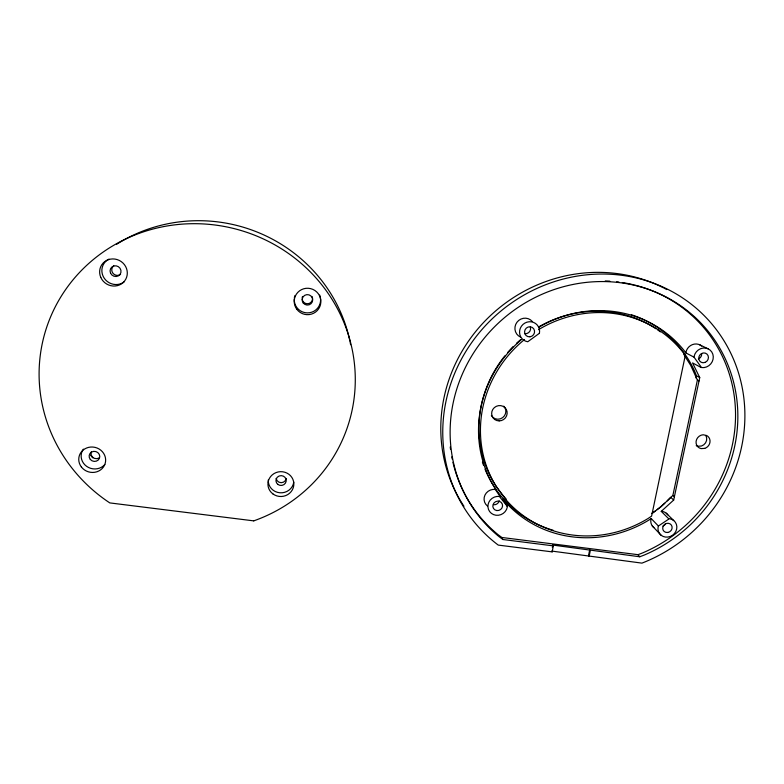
<?xml version="1.0" encoding="UTF-8"?>
<svg xmlns="http://www.w3.org/2000/svg" width="784" height="784" viewBox="0 0 784 784"><rect width="100%" height="100%" fill="white"/><g stroke="black" fill="none" stroke-linecap="round" stroke-linejoin="round"><path stroke-width="1.18" d="M503.044 499.908L503.073 499.202L504.769 501.309A117.179 110.799 -41 0 0 648.838 520.096L651.19 518.547L658.393 526.015L658.158 526.701A9.731 8.977 -37.5 0 0 665.459 537.069A9.731 8.977 -37.5 0 0 676.661 529.082A9.731 8.977 -37.5 0 0 669.369 518.704L658.393 526.015M507.336 506.395L507.297 507.111A9.878 9.359 -28.3 0 1 495.958 515.245A9.878 9.359 -28.3 0 1 488.079 504.592A9.878 9.359 -28.3 0 1 499.418 496.458L507.336 506.395L503.073 499.202M694.036 357.171L694.095 356.416A10.104 9.408 -50 0 1 705.639 348.096A10.104 9.408 -50 0 1 713.068 359.229A10.104 9.408 -50 0 1 701.523 367.549L694.036 357.171L685.902 352.947L685.961 352.222A9.898 9.232 -50.2 0 1 692.35 344.646A9.898 9.232 -50.2 0 1 701.66 346.058M552.357 547.467L552.818 545.076L639.764 556.777L644.144 555.101A147.284 139.219 -41 0 0 718.742 346.42A147.284 139.219 -41 0 0 502.779 319.117A147.284 139.219 -41 0 0 499.241 536.785L502.897 539.51L553.328 545.87L552.171 551.867L498.252 545.096A154.654 146.187 -41 0 1 496.664 314.688A154.654 146.187 -41 0 1 725.572 343.412A154.654 146.187 -41 0 1 641.939 563.128L551.662 551.064L552.171 551.867M588.519 555.689L589.705 549.731M589.098 556.493L590.293 550.535M538.559 329.643A115.228 108.947 -41 0 1 682.766 352.006L685.285 355.446L651.592 516.156L647.947 518.567A115.228 108.947 -41 0 1 506.248 500.065L496.135 486.374A115.228 108.947 -41 0 1 522.624 341.089L524.525 339.59M696.006 378.015L696.486 375.771L694.673 371.283A116.228 109.966 -41 0 0 631.296 314.707M652.043 513.481L660.892 506.876L672.878 495.419L697.388 380.064L690.714 365.413L684.981 356.357M668.654 518.704L661.245 511.374L673.681 500.055L699.74 377.604L692.576 362.933L700.837 367.343M651.19 518.547L650.955 519.214A9.535 8.81 -37.6 0 0 653.856 527.603M667.243 500.868L670.702 497.291L673.681 500.055M455.896 472.928A146.5 138.533 -41 0 0 498.183 534.766L501.819 537.471L638 554.68L642.361 553.024A146.5 138.533 -41 0 0 735.48 410.934A146.5 138.533 -41 0 0 634.54 285.043M661.245 511.374L661.941 511.374A9.535 8.81 -37.6 0 1 667.801 514.863M500.133 496.654L495.312 489.451A9.673 9.183 -28.3 0 0 484.963 495.086A9.673 9.183 -28.3 0 0 487.472 506.033M699.622 344.764L708.05 348.802M683.697 354.613L685.285 355.446M696.486 375.771L699.74 377.604M697.388 380.064L699.014 380.995M672.878 495.419L674.377 496.791M666.233 513.187L673.74 520.547M652.278 525.927L661.098 535.247M638 554.68L639.764 556.777M685.902 352.947L684.285 350.742A117.179 110.799 -41 0 0 538.608 327.359M496.007 489.637L494.488 487.383A117.179 110.799 -41 0 1 521.389 339.609M552.818 545.076L553.328 545.87M501.819 537.471L502.897 539.51M104.84 464.5A13.348 12.544 14.1 0 1 86.622 466.333A13.348 12.544 14.1 0 1 83.339 449.124M120.569 274.38A5.498 5.253 32.4 0 1 112.945 273.244A5.498 5.253 32.4 0 1 113.788 265.805M124.088 281.956A13.857 13.24 32.3 0 1 104.145 278.095A13.857 13.24 32.3 0 1 108.976 259.102M293.765 482.209A12.828 12.289 -3.1 0 1 279.839 492.773A12.828 12.289 -3.1 0 1 268.255 479.984M99.519 457.729A5.292 4.978 14.2 0 1 91.297 451.819M312.208 296.656A5.233 5.184 19 0 1 308.641 303.584A5.233 5.184 19 0 1 302.154 299.135M302.173 297.773A5.233 5.184 19 0 1 302.536 296.47M286.258 478.426A5.086 4.88 -3 0 1 276.164 478.387M319.686 295.068A13.201 13.063 18.3 0 1 309.543 312.738A13.201 13.063 18.3 0 1 294.255 299.027M294.363 297.891A13.201 13.063 18.3 0 1 294.892 295.666M92.865 457.905A144.285 139.327 15.9 0 1 90.63 455.308M116.61 244.314A152.027 146.804 16 0 1 349.938 341.295M350.174 342.432A152.027 146.804 16 0 1 350.605 344.686M665.636 523.614A4.782 4.42 -37.6 0 1 662.941 526.084M455.563 471.88A146.5 138.533 -41 0 1 452.936 462.295M452.221 459.061A146.5 138.533 -41 0 1 451.78 456.886M450.526 449.203A146.5 138.533 -41 0 1 450.251 446.988M605.238 280.937A146.5 138.533 -41 0 1 609.825 281.162M616.655 281.789A146.5 138.533 -41 0 1 618.929 282.064M622.31 282.554A146.5 138.533 -41 0 1 633.443 284.768M506.18 499.055A114.288 108.133 -41 0 1 496.272 367.99M496.87 367.02A114.288 108.133 -41 0 1 504.818 355.897M507.748 352.388A114.288 108.133 -41 0 1 513.197 346.518M516.48 343.333A114.288 108.133 -41 0 1 520.762 339.521M538.539 327.006A114.288 108.133 -41 0 1 655.983 328.77M657.766 329.976A114.288 108.133 -41 0 1 660.393 331.857M520.527 337.071A10.006 9.663 -48.4 0 1 516.979 322.234A10.006 9.663 -48.4 0 1 532.307 321.499M664.793 503.161A116.228 109.966 -41 0 1 657.09 509.61M655.306 510.952A116.228 109.966 -41 0 1 651.671 513.54M553.141 530.258A116.228 109.966 -41 0 1 485.041 469.263M483.483 465.206A116.228 109.966 -41 0 1 482.415 462.119M503.798 406.2A7.82 7.517 -35.5 0 1 502.681 417.627A7.82 7.517 -35.5 0 1 491.372 415.481M705.884 435.63A7.203 6.674 -44.1 0 1 701.474 446.018L697.887 446.233A7.203 6.674 -44.1 0 1 696.221 445.635M701.67 353.888A4.969 4.635 -50.2 0 1 698.358 358.935M463.952 506.258A152.576 144.383 -41.1 0 1 482.023 324.164A152.576 144.383 -41.1 0 1 663.734 287.973M664.754 288.502A152.576 144.383 -41.1 0 1 666.772 289.57M499.163 500.711A4.861 4.606 -28.3 0 1 493.587 504.71M530.337 326.957A5.027 4.851 -48.4 0 1 524.79 333.67M539.431 333.278L527.759 341.746A10.221 9.859 -48.1 0 1 519.714 330.309A10.221 9.859 -48.1 0 1 531.405 321.832A10.221 9.859 -48.1 0 1 539.431 333.278M704.728 448.389L701.112 448.605A7.262 6.723 -44 0 1 696.114 441.255A7.262 6.723 -44 0 1 703.17 434.777L706.658 435.512A7.262 6.723 -44 0 1 709.971 442.264A7.262 6.723 -44 0 1 704.728 448.389M253.751 520.87L109.799 502.907A158.476 152.772 15.1 0 1 86.152 265.854A158.476 152.772 15.1 0 1 330.093 296.293A158.476 152.772 15.1 0 1 253.751 520.87M100.783 277.399A14.024 13.387 32.1 0 0 124.617 280.986A14.024 13.387 32.1 0 0 115.003 259.083A14.024 13.387 32.1 0 0 100.783 277.399M81.379 466.98A13.495 12.671 14 0 0 104.527 465.157A13.495 12.671 14 0 0 90.689 447.047A13.495 12.671 14 0 0 81.379 466.98M110.534 273.106A5.547 5.292 32.3 0 0 119.962 274.518A5.547 5.292 32.3 0 0 116.159 265.854A5.547 5.292 32.3 0 0 110.534 273.106M277.918 484.443A5.135 4.92 -3.1 0 0 286.16 481.219A5.135 4.92 -3.1 0 0 279.153 476.006A5.135 4.92 -3.1 0 0 277.918 484.443M272.891 493.9A12.965 12.417 -3.2 0 0 293.726 485.776A12.965 12.417 -3.2 0 0 276.046 472.595A12.965 12.417 -3.2 0 0 272.891 493.9M90.307 459.434A5.341 5.018 14.1 0 0 99.411 458.346A5.341 5.018 14.1 0 0 93.639 451.388A5.341 5.018 14.1 0 0 90.307 459.434M296.842 309.298A13.348 13.21 17.6 0 0 319.774 306.779A13.348 13.21 17.6 0 0 305.985 288.326A13.348 13.21 17.6 0 0 296.842 309.298M303.202 302.947A5.282 5.223 18.3 0 0 312.277 301.938A5.282 5.223 18.3 0 0 306.818 294.647A5.282 5.223 18.3 0 0 303.202 302.947M496.831 510.56A4.939 4.675 -28.3 0 0 502.289 504.063A4.939 4.675 -28.3 0 0 493.969 502.975A4.939 4.675 -28.3 0 0 496.831 510.56M667.664 532.483A4.861 4.488 -37.5 0 0 671.378 525.074A4.861 4.488 -37.5 0 0 663.195 526.123A4.861 4.488 -37.5 0 0 667.664 532.483M499.163 420.89A7.869 7.566 -35.4 0 0 506.258 409.356A7.869 7.566 -35.4 0 0 492.813 409.424A7.869 7.566 -35.4 0 0 499.163 420.89M705.061 362.404A5.047 4.704 -50 0 0 706.854 353.986A5.047 4.704 -50 0 0 698.848 357.122A5.047 4.704 -50 0 0 705.061 362.404M529.974 336.797A5.116 4.929 -48.1 0 0 533.718 328.81A5.116 4.929 -48.1 0 0 525.055 329.79A5.116 4.929 -48.1 0 0 529.974 336.797"/></g></svg>
